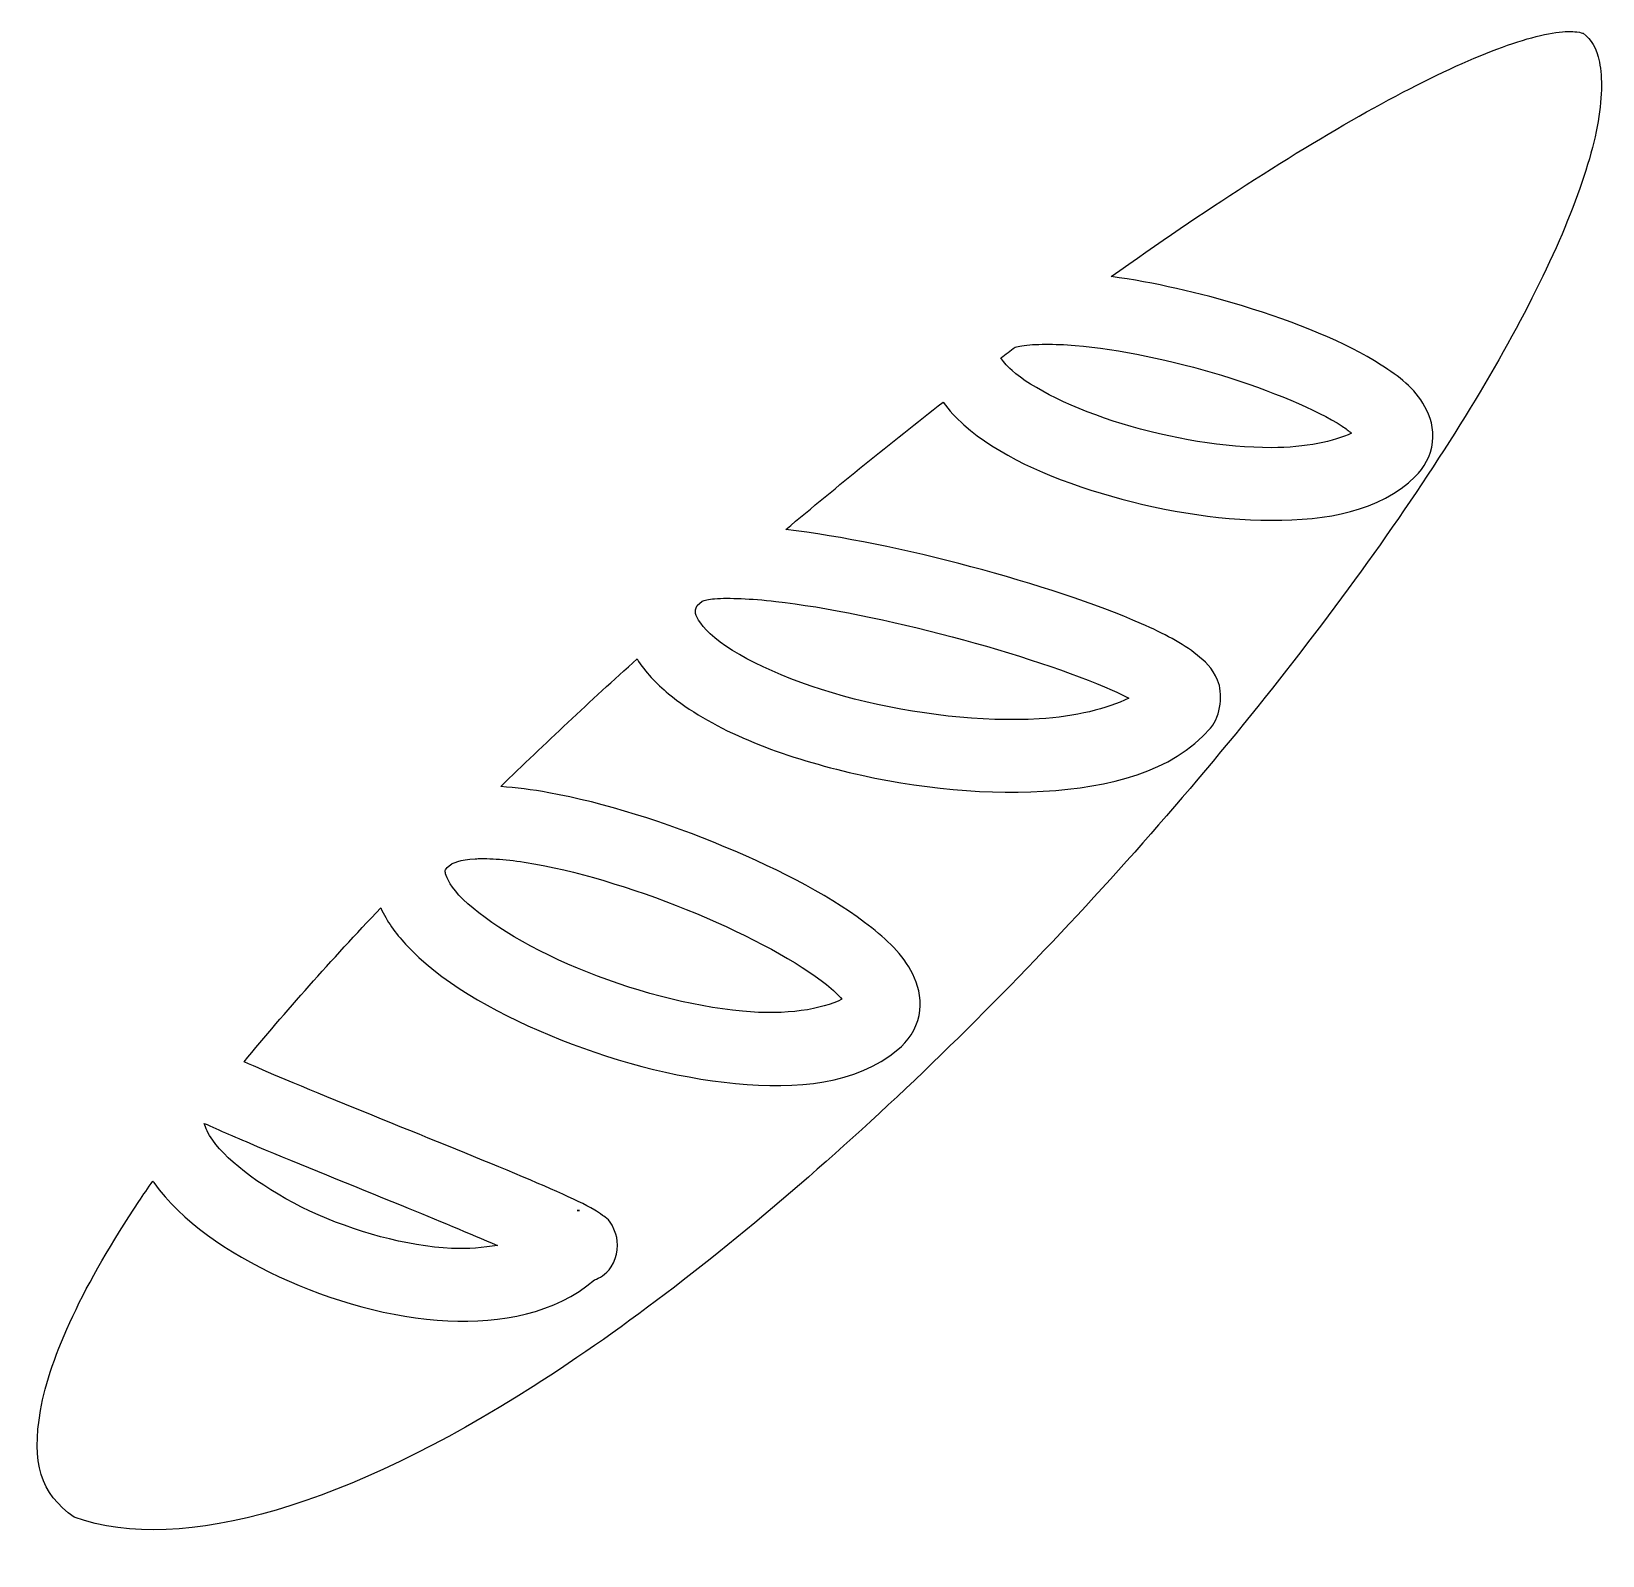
# Model space of a CAD drawing. Header units: centimetres. Extents: x -8.4 to 8.1, y -8.2 to 7.8.
import ezdxf

# ---------------------------------------------------------------- set-up
doc = ezdxf.new("R2010")
doc.units = ezdxf.units.CM
doc.header["$MEASUREMENT"] = 0
doc.layers.add('Layer 1', color=7, linetype='Continuous')

msp = doc.modelspace()

# ---------------------------------------------------------------- linework, layer by layer
at = {"layer": 'Layer 1'}
for points, knots in [([(7.7183, 7.80158), (7.68191, 7.80095), (7.63945, 7.79778), (7.59074, 7.79078), (7.59074, 7.79078), (7.39592, 7.76261), (7.12183, 7.68123), (6.79798, 7.54772), (6.79798, 7.54772), (6.15045, 7.28071), (5.30144, 6.81029), (4.34865, 6.19598), (4.34865, 6.19598), (3.89914, 5.90612), (3.42551, 5.58328), (2.93687, 5.23539), (2.93687, 5.23539), (3.3814, 5.17492), (3.85891, 5.06566), (4.31197, 4.92777), (4.31197, 4.92777), (4.87348, 4.75699), (5.38945, 4.5491), (5.76339, 4.30946), (5.76339, 4.30946), (5.95028, 4.18962), (6.10934, 4.07049), (6.22049, 3.87302), (6.22049, 3.87302), (6.27598, 3.77435), (6.31735, 3.6435), (6.30133, 3.50219), (6.30133, 3.50219), (6.28531, 3.36084), (6.20949, 3.23105), (6.12001, 3.14334), (6.12001, 3.14334), (5.74113, 2.77239), (5.19274, 2.68497), (4.61318, 2.68455), (4.61318, 2.68455), (4.03358, 2.68413), (3.40275, 2.79292), (2.83019, 2.96716), (2.83019, 2.96716), (2.25763, 3.1414), (1.74816, 3.36986), (1.39509, 3.68262), (1.39509, 3.68262), (1.31421, 3.75422), (1.23924, 3.83282), (1.17658, 3.92074), (1.17658, 3.92074), (0.63105, 3.49518), (0.07895, 3.04828), (-0.47042, 2.58671), (-0.47042, 2.58671), (0.10825, 2.51945), (0.79926, 2.37515), (1.46534, 2.19805), (1.46534, 2.19805), (2.13885, 2.01896), (2.78098, 1.80854), (3.25297, 1.60036), (3.25297, 1.60036), (3.4889, 1.49629), (3.67958, 1.39922), (3.83632, 1.27305), (3.83632, 1.27305), (3.91467, 1.21005), (3.99259, 1.14275), (4.05053, 1.00992), (4.05053, 1.00992), (4.10843, 0.87722), (4.08528, 0.63728), (3.98011, 0.51259), (3.98011, 0.51259), (3.98011, 0.51259), (3.97745, 0.50947), (3.97745, 0.50947), (3.97745, 0.50947), (3.97745, 0.50947), (3.97475, 0.50643), (3.97475, 0.50643), (3.97475, 0.50643), (3.56749, 0.04406), (2.92106, -0.1123), (2.22562, -0.15329), (2.22562, -0.15329), (1.53014, -0.19419), (0.76214, -0.10185), (0.06198, 0.07695), (0.06198, 0.07695), (-0.63809, 0.25574), (-1.26572, 0.5101), (-1.69685, 0.86739), (-1.69685, 0.86739), (-1.82572, 0.9742), (-1.9413, 1.09371), (-2.02711, 1.23235), (-2.02711, 1.23235), (-2.51575, 0.79153), (-2.9936, 0.34387), (-3.45483, -0.10459), (-3.45483, -0.10459), (-3.29442, -0.11463), (-3.12659, -0.13681), (-2.9516, -0.16843), (-2.9516, -0.16843), (-2.3728, -0.27301), (-1.71937, -0.48106), (-1.11375, -0.73348), (-1.11375, -0.73348), (-0.50813, -0.98581), (0.04334, -1.27618), (0.42884, -1.58338), (0.42884, -1.58338), (0.62155, -1.73696), (0.78124, -1.88741), (0.87738, -2.10812), (0.87738, -2.10812), (0.92545, -2.21847), (0.95421, -2.35775), (0.92461, -2.50155), (0.92461, -2.50155), (0.89488, -2.64543), (0.80591, -2.77345), (0.70344, -2.85829), (0.70344, -2.85829), (0.2595, -3.22621), (-0.35371, -3.27259), (-0.99517, -3.21271), (-0.99517, -3.21271), (-1.63654, -3.15283), (-2.32557, -2.96383), (-2.94207, -2.70691), (-2.94207, -2.70691), (-3.55857, -2.45002), (-4.09916, -2.13655), (-4.45097, -1.75307), (-4.45097, -1.75307), (-4.55597, -1.63871), (-4.64823, -1.51406), (-4.71064, -1.3744), (-4.71064, -1.3744), (-5.22931, -1.92174), (-5.71002, -2.46191), (-6.14127, -2.98488), (-6.14127, -2.98488), (-6.01586, -3.04071), (-5.87452, -3.10202), (-5.7101, -3.17109), (-5.7101, -3.17109), (-5.27408, -3.35431), (-4.72991, -3.57371), (-4.21246, -3.78379), (-4.21246, -3.78379), (-3.69506, -3.99379), (-3.20562, -4.194), (-2.86713, -4.34437), (-2.86713, -4.34437), (-2.69791, -4.4196), (-2.57322, -4.47686), (-2.47067, -4.53826), (-2.47067, -4.53826), (-2.44503, -4.55361), (-2.42057, -4.56875), (-2.3887, -4.59426), (-2.3887, -4.59426), (-2.35686, -4.61977), (-2.30251, -4.62791), (-2.24879, -4.79005), (-2.24879, -4.79005), (-2.22193, -4.8711), (-2.22623, -5.02872), (-2.2977, -5.13191), (-2.2977, -5.13191), (-2.35821, -5.21928), (-2.42302, -5.25032), (-2.47257, -5.2687), (-2.47257, -5.2687), (-2.88835, -5.62144), (-3.44821, -5.72466), (-4.00677, -5.69704), (-4.00677, -5.69704), (-4.60556, -5.66752), (-5.22669, -5.49084), (-5.77344, -5.23572), (-5.77344, -5.23572), (-6.32023, -4.9806), (-6.79365, -4.65654), (-7.08529, -4.25017), (-7.08529, -4.25017), (-7.08909, -4.2449), (-7.09259, -4.23933), (-7.09625, -4.23402), (-7.09625, -4.23402), (-7.14643, -4.30613), (-7.19577, -4.37781), (-7.24316, -4.44874), (-7.24316, -4.44874), (-7.81213, -5.29969), (-8.17305, -6.06483), (-8.27189, -6.63506), (-8.27189, -6.63506), (-8.36744, -7.18636), (-8.27425, -7.50203), (-7.92055, -7.75407), (-7.92055, -7.75407), (-6.77472, -8.15517), (-5.03027, -7.60804), (-3.11382, -6.38475), (-3.11382, -6.38475), (-1.17409, -5.1467), (0.91786, -3.2671), (2.75626, -1.26151), (2.75626, -1.26151), (4.59478, 0.74408), (6.18334, 2.87981), (7.13077, 4.60996), (7.13077, 4.60996), (7.60453, 5.47504), (7.91539, 6.24169), (8.02389, 6.80775), (8.02389, 6.80775), (8.07816, 7.09087), (8.0804, 7.32106), (8.04696, 7.48075), (8.04696, 7.48075), (8.01491, 7.63357), (7.96106, 7.71634), (7.87804, 7.78225), (7.87804, 7.78225), (7.87171, 7.78512), (7.85325, 7.79237), (7.80931, 7.79751), (7.80931, 7.79751), (7.78498, 7.80034), (7.75466, 7.80223), (7.71823, 7.80164), (7.71823, 7.80164), (7.71823, 7.80164), (7.7183, 7.80158), (7.7183, 7.80158)], [0, 0, 0, 0, 0.01612903, 0.01612903, 0.01612903, 0.01612903, 0.03225806, 0.03225806, 0.03225806, 0.03225806, 0.0483871, 0.0483871, 0.0483871, 0.0483871, 0.06451613, 0.06451613, 0.06451613, 0.06451613, 0.08064516, 0.08064516, 0.08064516, 0.08064516, 0.09677419, 0.09677419, 0.09677419, 0.09677419, 0.11290323, 0.11290323, 0.11290323, 0.11290323, 0.12903226, 0.12903226, 0.12903226, 0.12903226, 0.14516129, 0.14516129, 0.14516129, 0.14516129, 0.16129032, 0.16129032, 0.16129032, 0.16129032, 0.17741935, 0.17741935, 0.17741935, 0.17741935, 0.19354839, 0.19354839, 0.19354839, 0.19354839, 0.20967742, 0.20967742, 0.20967742, 0.20967742, 0.22580645, 0.22580645, 0.22580645, 0.22580645, 0.24193548, 0.24193548, 0.24193548, 0.24193548, 0.25806452, 0.25806452, 0.25806452, 0.25806452, 0.27419355, 0.27419355, 0.27419355, 0.27419355, 0.29032258, 0.29032258, 0.29032258, 0.29032258, 0.30645161, 0.30645161, 0.30645161, 0.30645161, 0.32258065, 0.32258065, 0.32258065, 0.32258065, 0.33870968, 0.33870968, 0.33870968, 0.33870968, 0.35483871, 0.35483871, 0.35483871, 0.35483871, 0.37096774, 0.37096774, 0.37096774, 0.37096774, 0.38709677, 0.38709677, 0.38709677, 0.38709677, 0.40322581, 0.40322581, 0.40322581, 0.40322581, 0.41935484, 0.41935484, 0.41935484, 0.41935484, 0.43548387, 0.43548387, 0.43548387, 0.43548387, 0.4516129, 0.4516129, 0.4516129, 0.4516129, 0.46774194, 0.46774194, 0.46774194, 0.46774194, 0.48387097, 0.48387097, 0.48387097, 0.48387097, 0.5, 0.5, 0.5, 0.5, 0.51612903, 0.51612903, 0.51612903, 0.51612903, 0.53225806, 0.53225806, 0.53225806, 0.53225806, 0.5483871, 0.5483871, 0.5483871, 0.5483871, 0.56451613, 0.56451613, 0.56451613, 0.56451613, 0.58064516, 0.58064516, 0.58064516, 0.58064516, 0.59677419, 0.59677419, 0.59677419, 0.59677419, 0.61290323, 0.61290323, 0.61290323, 0.61290323, 0.62903226, 0.62903226, 0.62903226, 0.62903226, 0.64516129, 0.64516129, 0.64516129, 0.64516129, 0.66129032, 0.66129032, 0.66129032, 0.66129032, 0.67741935, 0.67741935, 0.67741935, 0.67741935, 0.69354839, 0.69354839, 0.69354839, 0.69354839, 0.70967742, 0.70967742, 0.70967742, 0.70967742, 0.72580645, 0.72580645, 0.72580645, 0.72580645, 0.74193548, 0.74193548, 0.74193548, 0.74193548, 0.75806452, 0.75806452, 0.75806452, 0.75806452, 0.77419355, 0.77419355, 0.77419355, 0.77419355, 0.79032258, 0.79032258, 0.79032258, 0.79032258, 0.80645161, 0.80645161, 0.80645161, 0.80645161, 0.82258065, 0.82258065, 0.82258065, 0.82258065, 0.83870968, 0.83870968, 0.83870968, 0.83870968, 0.85483871, 0.85483871, 0.85483871, 0.85483871, 0.87096774, 0.87096774, 0.87096774, 0.87096774, 0.88709677, 0.88709677, 0.88709677, 0.88709677, 0.90322581, 0.90322581, 0.90322581, 0.90322581, 0.91935484, 0.91935484, 0.91935484, 0.91935484, 0.93548387, 0.93548387, 0.93548387, 0.93548387, 0.9516129, 0.9516129, 0.9516129, 0.9516129, 0.96774194, 0.96774194, 0.96774194, 0.96774194, 1, 1, 1, 1]), ([(2.24755, 4.52724), (2.15276, 4.52665), (2.06876, 4.52121), (1.99952, 4.5113), (1.99952, 4.5113), (1.97359, 4.50763), (1.95103, 4.50287), (1.93015, 4.49789), (1.93015, 4.49789), (1.88098, 4.46091), (1.83177, 4.42367), (1.78244, 4.38631), (1.78244, 4.38631), (1.79897, 4.35734), (1.83195, 4.30956), (1.89823, 4.25082), (1.89823, 4.25082), (2.1019, 4.07043), (2.54509, 3.84727), (3.0511, 3.69323), (3.0511, 3.69323), (3.55724, 3.53923), (4.13102, 3.44317), (4.61258, 3.44351), (4.61258, 3.44351), (4.97354, 3.44376), (5.27137, 3.51064), (5.45079, 3.59586), (5.45079, 3.59586), (5.42106, 3.62032), (5.39606, 3.6433), (5.3538, 3.67041), (5.3538, 3.67041), (5.08679, 3.84153), (4.60819, 4.04427), (4.09104, 4.20164), (4.09104, 4.20164), (3.57385, 4.35905), (3.01112, 4.47687), (2.56076, 4.51453), (2.56076, 4.51453), (2.44809, 4.52381), (2.34241, 4.52802), (2.24758, 4.52731), (2.24758, 4.52731), (2.24758, 4.52731), (2.24755, 4.52724), (2.24755, 4.52724)], [0, 0, 0, 0, 0.07692308, 0.07692308, 0.07692308, 0.07692308, 0.15384615, 0.15384615, 0.15384615, 0.15384615, 0.23076923, 0.23076923, 0.23076923, 0.23076923, 0.30769231, 0.30769231, 0.30769231, 0.30769231, 0.38461538, 0.38461538, 0.38461538, 0.38461538, 0.46153846, 0.46153846, 0.46153846, 0.46153846, 0.53846154, 0.53846154, 0.53846154, 0.53846154, 0.61538462, 0.61538462, 0.61538462, 0.61538462, 0.69230769, 0.69230769, 0.69230769, 0.69230769, 0.76923077, 0.76923077, 0.76923077, 0.76923077, 0.84615385, 0.84615385, 0.84615385, 0.84615385, 1, 1, 1, 1]), ([(-1.08861, 1.86728), (-1.13508, 1.86707), (-1.17737, 1.86551), (-1.21495, 1.86273), (-1.21495, 1.86273), (-1.27947, 1.85792), (-1.32151, 1.8446), (-1.34609, 1.83638), (-1.34609, 1.83638), (-1.34609, 1.83638), (-1.39657, 1.7921), (-1.39657, 1.7921), (-1.39657, 1.7921), (-1.41829, 1.75592), (-1.41997, 1.73336), (-1.41399, 1.70679), (-1.41399, 1.70679), (-1.4045, 1.66462), (-1.35011, 1.56582), (-1.21243, 1.4518), (-1.21243, 1.4518), (-0.93724, 1.22367), (-0.3802, 0.97319), (0.24983, 0.81228), (0.24983, 0.81228), (0.87982, 0.65137), (1.58757, 0.56939), (2.181, 0.60439), (2.181, 0.60439), (2.57021, 0.62733), (2.8901, 0.71124), (3.1205, 0.82029), (3.1205, 0.82029), (3.0656, 0.84846), (3.01424, 0.87608), (2.94677, 0.90589), (2.94677, 0.90589), (2.53648, 1.08679), (1.91593, 1.29291), (1.27038, 1.46453), (1.27038, 1.46453), (0.62479, 1.63615), (-0.051, 1.77539), (-0.57594, 1.8351), (-0.57594, 1.8351), (-0.70721, 1.84999), (-0.82937, 1.85968), (-0.93749, 1.8642), (-0.93749, 1.8642), (-0.99159, 1.86652), (-1.04207, 1.86757), (-1.08854, 1.86728), (-1.08854, 1.86728), (-1.08854, 1.86728), (-1.08861, 1.86728), (-1.08861, 1.86728)], [0, 0, 0, 0, 0.06666667, 0.06666667, 0.06666667, 0.06666667, 0.13333333, 0.13333333, 0.13333333, 0.13333333, 0.2, 0.2, 0.2, 0.2, 0.26666667, 0.26666667, 0.26666667, 0.26666667, 0.33333333, 0.33333333, 0.33333333, 0.33333333, 0.4, 0.4, 0.4, 0.4, 0.46666667, 0.46666667, 0.46666667, 0.46666667, 0.53333333, 0.53333333, 0.53333333, 0.53333333, 0.6, 0.6, 0.6, 0.6, 0.66666667, 0.66666667, 0.66666667, 0.66666667, 0.73333333, 0.73333333, 0.73333333, 0.73333333, 0.8, 0.8, 0.8, 0.8, 0.86666667, 0.86666667, 0.86666667, 0.86666667, 1, 1, 1, 1]), ([(-3.6579, -0.8577), (-3.67983, -0.85787), (-3.70091, -0.85854), (-3.72098, -0.85951), (-3.72098, -0.85951), (-3.88172, -0.86769), (-3.96783, -0.91188), (-3.96775, -0.9118), (-3.96775, -0.9118), (-4.05306, -0.98247), (-4.0364, -0.98041), (-4.03429, -1.00562), (-4.03429, -1.00562), (-4.03218, -1.03079), (-4.00013, -1.12192), (-3.89176, -1.23999), (-3.89176, -1.23999), (-3.67502, -1.47613), (-3.20147, -1.77662), (-2.65017, -2.00635), (-2.65017, -2.00635), (-2.09887, -2.23608), (-1.46639, -2.40652), (-0.92466, -2.45704), (-0.92466, -2.45704), (-0.46178, -2.50022), (-0.09041, -2.43629), (0.11752, -2.32944), (0.11752, -2.32944), (0.07974, -2.28698), (0.0261, -2.23288), (-0.04415, -2.17692), (-0.04415, -2.17692), (-0.32963, -1.94942), (-0.84353, -1.66821), (-1.40575, -1.43392), (-1.40575, -1.43392), (-1.96785, -1.19968), (-2.58468, -1.006), (-3.08657, -0.91534), (-3.08657, -0.91534), (-3.30618, -0.8757), (-3.50416, -0.85639), (-3.65795, -0.8577), (-3.65795, -0.8577), (-3.65795, -0.8577), (-3.6579, -0.8577), (-3.6579, -0.8577)], [0, 0, 0, 0, 0.07692308, 0.07692308, 0.07692308, 0.07692308, 0.15384615, 0.15384615, 0.15384615, 0.15384615, 0.23076923, 0.23076923, 0.23076923, 0.23076923, 0.30769231, 0.30769231, 0.30769231, 0.30769231, 0.38461538, 0.38461538, 0.38461538, 0.38461538, 0.46153846, 0.46153846, 0.46153846, 0.46153846, 0.53846154, 0.53846154, 0.53846154, 0.53846154, 0.61538462, 0.61538462, 0.61538462, 0.61538462, 0.69230769, 0.69230769, 0.69230769, 0.69230769, 0.76923077, 0.76923077, 0.76923077, 0.76923077, 0.84615385, 0.84615385, 0.84615385, 0.84615385, 1, 1, 1, 1]), ([(-6.55788, -3.62999), (-6.54464, -3.67739), (-6.52162, -3.73385), (-6.46865, -3.80752), (-6.46865, -3.80752), (-6.30428, -4.03658), (-5.91848, -4.33053), (-5.45253, -4.54799), (-5.45253, -4.54799), (-4.98657, -4.76541), (-4.44122, -4.91578), (-3.96923, -4.9391), (-3.96923, -4.9391), (-3.79212, -4.94779), (-3.63484, -4.93303), (-3.48927, -4.90726), (-3.48927, -4.90726), (-3.7874, -4.78033), (-4.10429, -4.64687), (-4.49793, -4.48706), (-4.49793, -4.48706), (-5.01407, -4.27749), (-5.55955, -4.05771), (-6.00404, -3.87099), (-6.00404, -3.87099), (-6.21728, -3.78134), (-6.40308, -3.70076), (-6.55783, -3.62996), (-6.55783, -3.62996), (-6.55783, -3.62996), (-6.55788, -3.62999), (-6.55788, -3.62999)], [0, 0, 0, 0, 0.11111111, 0.11111111, 0.11111111, 0.11111111, 0.22222222, 0.22222222, 0.22222222, 0.22222222, 0.33333333, 0.33333333, 0.33333333, 0.33333333, 0.44444444, 0.44444444, 0.44444444, 0.44444444, 0.55555556, 0.55555556, 0.55555556, 0.55555556, 0.66666667, 0.66666667, 0.66666667, 0.66666667, 0.77777778, 0.77777778, 0.77777778, 0.77777778, 1, 1, 1, 1]), ([(-2.65072, -4.54065), (-2.65169, -4.54065), (-2.65494, -4.54175), (-2.65586, -4.54179), (-2.65586, -4.54179), (-2.65586, -4.54179), (-2.62951, -4.54318), (-2.62951, -4.54318), (-2.62951, -4.54318), (-2.63212, -4.54305), (-2.63647, -4.54014), (-2.65076, -4.54065), (-2.65076, -4.54065), (-2.65076, -4.54065), (-2.65072, -4.54065), (-2.65072, -4.54065)], [0, 0, 0, 0, 0.2, 0.2, 0.2, 0.2, 0.4, 0.4, 0.4, 0.4, 0.6, 0.6, 0.6, 0.6, 1, 1, 1, 1])]:
    msp.add_open_spline(points, degree=3, knots=knots, dxfattribs=at)

doc.saveas('drawing.dxf')
